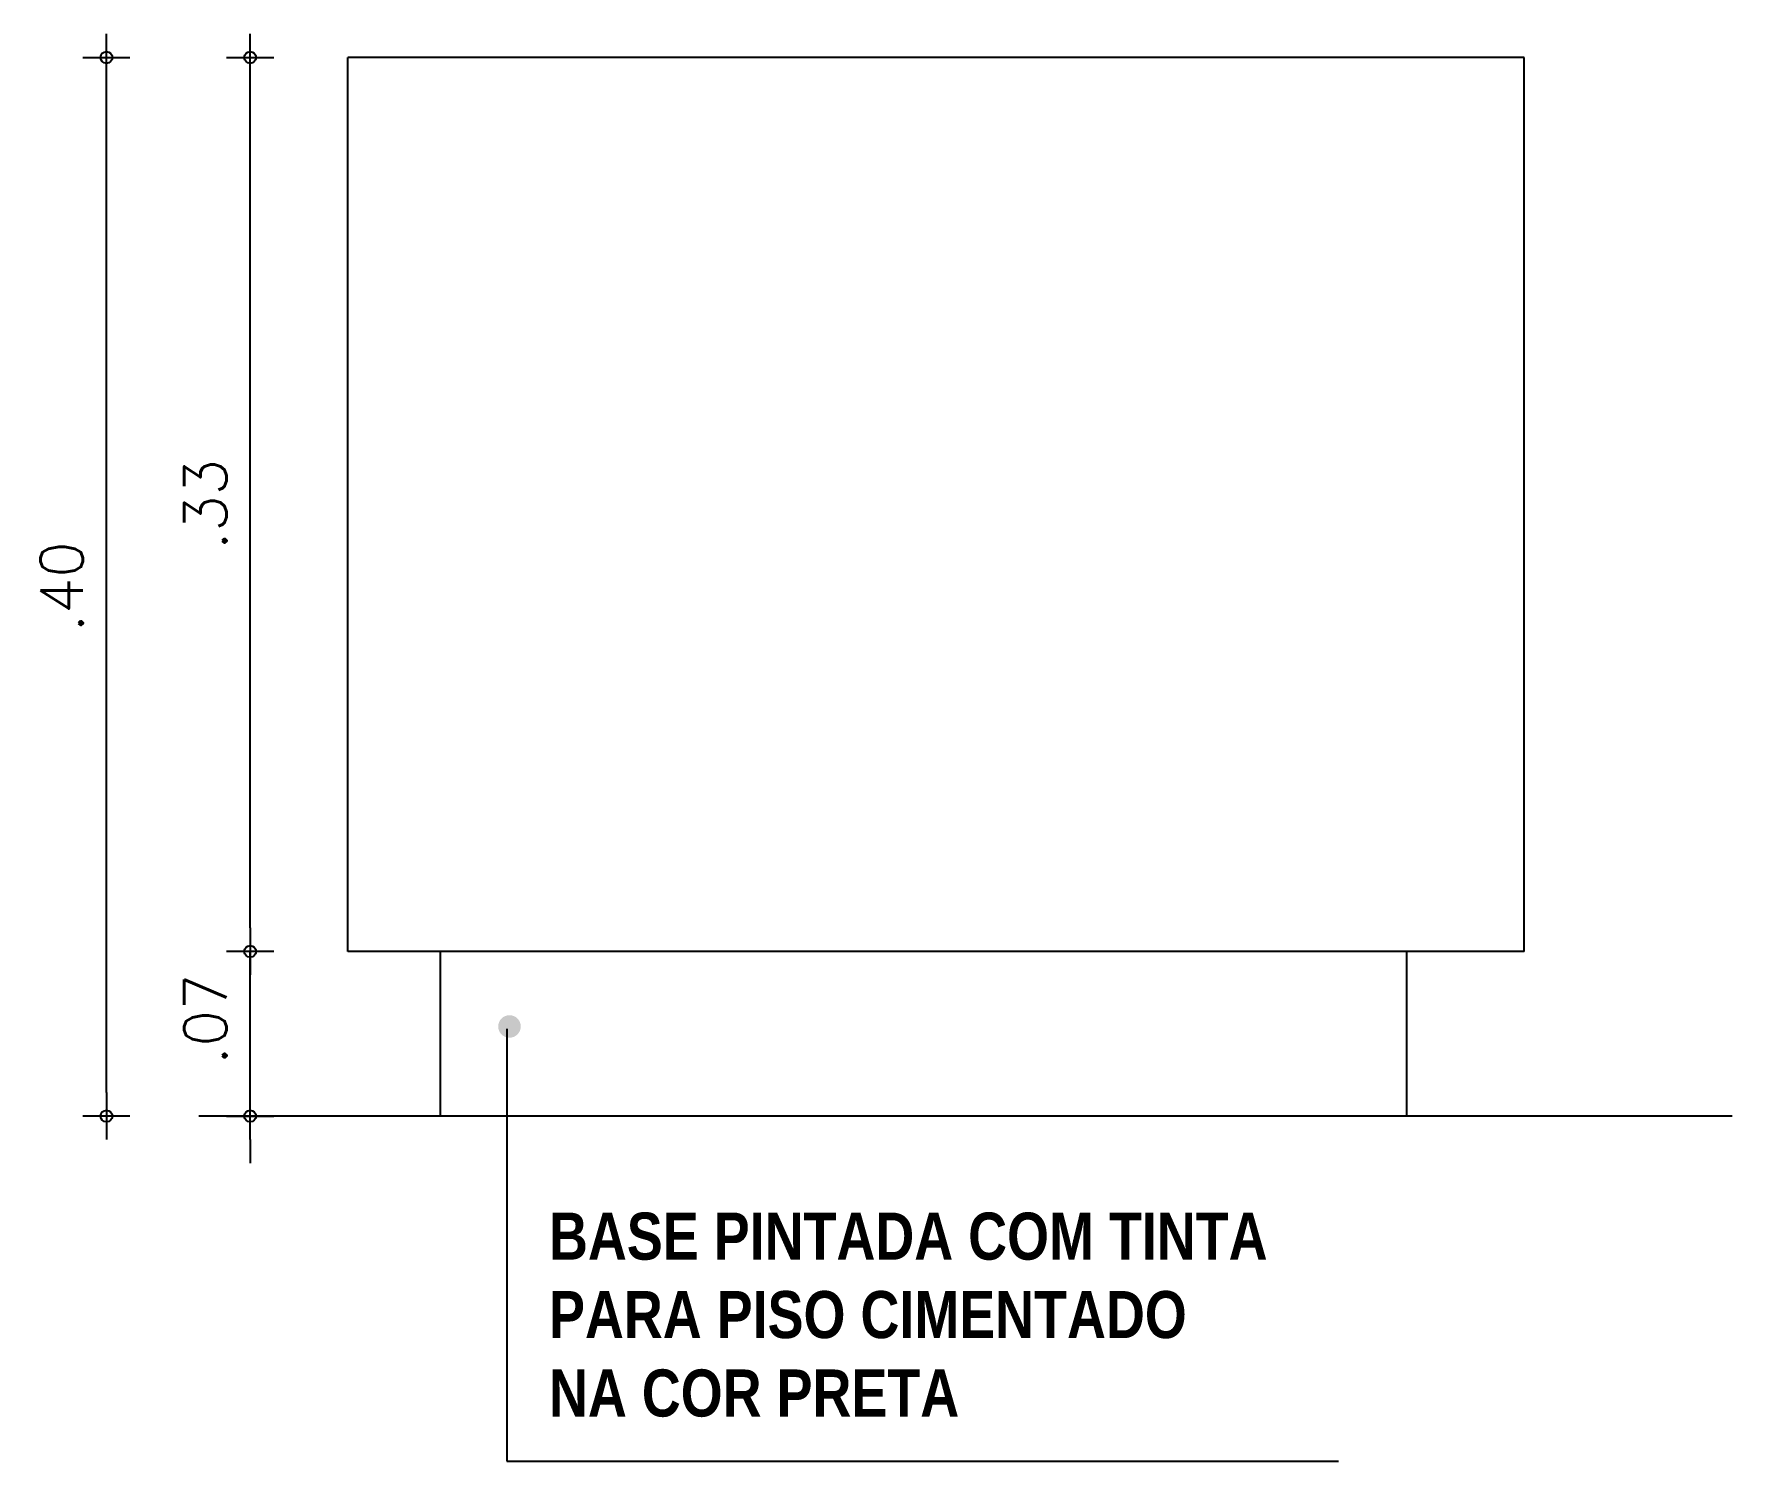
# Model space of a CAD drawing. Extents: x -599692 to 1491, y -9431878 to -451.
# Drawn here: x 1085.013 to 1085.735, y -458.259 to -457.652 of the extents above; entities that cross this region are included whole.
import ezdxf

# ---------------------------------------------------------------- set-up
doc = ezdxf.new("R2010")
doc.units = 0
doc.header["$LTSCALE"] = 0.5
doc.header["$MEASUREMENT"] = 0
doc.header["$PDMODE"] = 34
doc.layers.get('0').update_dxf_attribs({"linetype": 'CONTINUOUS'})
doc.layers.get('DEFPOINTS').update_dxf_attribs({"linetype": 'CONTINUOUS'})
for name, color, linetype in [('02', 9, 'CONTINUOUS'), ('06', 4, 'CONTINUOUS'), ('COTAS', 2, 'CONTINUOUS'), ('P1', 1, 'CONTINUOUS'), ('P3', 3, 'CONTINUOUS'), ('P4', 6, 'CONTINUOUS')]:
    doc.layers.add(name, color=color, linetype=linetype)
doc.styles.add('ARIAL', font='ARIALNB.TTF')
doc.styles.add('COTA100', font='ROMANS.SHX')
doc.dimstyles.new('COTA100$0', dxfattribs={"dimtxt": 0.18, "dimasz": 0.1, "dimexe": 0.05, "dimexo": 0.95, "dimgap": 0.1, "dimtad": 1, "dimzin": 4, "dimdsep": 46, "dimtxsty": 'COTA100', "dimblk": 'USERTICK', "dimblk1": 'USERTICK', "dimblk2": 'USERTICK', "dimsah": 1, "dimcen": -0.1, "dimdle": 0.05, "dimse1": 1, "dimse2": 1, "dimclrt": 2, "dimadec": 0, "dimazin": 0, "dimtfac": 1, "dimtdec": 4, "dimtix": 1, "dimtmove": 2, "dimatfit": 3, "dimldrblk": 'USERTICK', "dimfxl": 1, "dimtvp": 0.625, "dimtolj": 1, "dimtzin": 4, "dimarcsym": 0})

# ---------------------------------------------------------------- blocks, each defined once
blk = doc.blocks.new('USERTICK')
for p, q in [((0, 1), (0, -1)), ((-1, 0), (1, 0))]:
    blk.add_line(p, q)
blk.add_circle((0, 0), 0.25)
blk = doc.blocks.new('*D260')
at = {"layer": 'COTAS', "color": 0, "lineweight": -2}
for p, q in [((1085.10499, -458.03227), (1085.10499, -458.02227)), ((1085.10499, -458.11227), (1085.10499, -458.04227)), ((1085.10499, -458.12227), (1085.10499, -458.13227))]:
    blk.add_line(p, q, dxfattribs=at)
at = {"layer": 'DEFPOINTS', "color": 0}
for p in [(1085.10499, -458.04227), (1085.18592, -458.04227), (1085.18592, -458.11227)]:
    blk.add_point(p, dxfattribs=at)
at = {"layer": 'COTAS', "color": 0, "lineweight": -2, "xscale": 0.01, "yscale": 0.01, "zscale": 0.01}
for p, rotation in [((1085.10499, -458.04227), 270), ((1085.10499, -458.11227), 90)]:
    blk.add_blockref('USERTICK', p, dxfattribs=dict(at, rotation=rotation))
at = {"layer": 'COTAS', "color": 2, "insert": (1085.08599, -458.07727), "char_height": 0.018, "attachment_point": 5, "rotation": 90, "style": 'COTA100'}
blk.add_mtext('\\A1; .07', dxfattribs=at)
blk = doc.blocks.new('*D261')
at = {"layer": 'COTAS', "color": 0, "lineweight": -2}
blk.add_line((1085.10499, -458.03227), (1085.10499, -457.67227), dxfattribs=at)
at = {"layer": 'DEFPOINTS', "color": 0}
for p in [(1085.10499, -457.66227), (1085.14652, -457.66227), (1085.18592, -458.04227)]:
    blk.add_point(p, dxfattribs=at)
at = {"layer": 'COTAS', "color": 0, "lineweight": -2, "xscale": 0.01, "yscale": 0.01, "zscale": 0.01}
for p, rotation in [((1085.10499, -457.66227), 90), ((1085.10499, -458.04227), 270)]:
    blk.add_blockref('USERTICK', p, dxfattribs=dict(at, rotation=rotation))
at = {"layer": 'COTAS', "color": 2, "insert": (1085.08599, -457.85227), "char_height": 0.018, "attachment_point": 5, "rotation": 90, "style": 'COTA100'}
blk.add_mtext('\\A1;.33', dxfattribs=at)
blk = doc.blocks.new('*D262')
at = {"layer": 'COTAS', "color": 0, "lineweight": -2}
blk.add_line((1085.04391, -458.10227), (1085.04391, -457.67227), dxfattribs=at)
at = {"layer": 'DEFPOINTS', "color": 0}
for p in [(1085.04391, -457.66227), (1085.14652, -457.66227), (1085.08313, -458.11227)]:
    blk.add_point(p, dxfattribs=at)
at = {"layer": 'COTAS', "color": 0, "lineweight": -2, "xscale": 0.01, "yscale": 0.01, "zscale": 0.01}
for p, rotation in [((1085.04391, -457.66227), 90), ((1085.04391, -458.11227), 270)]:
    blk.add_blockref('USERTICK', p, dxfattribs=dict(at, rotation=rotation))
at = {"layer": 'COTAS', "color": 2, "insert": (1085.02491, -457.88727), "char_height": 0.018, "attachment_point": 5, "rotation": 90, "style": 'COTA100'}
blk.add_mtext('\\A1;.40', dxfattribs=at)

msp = doc.modelspace()

# ---------------------------------------------------------------- hatches: boundary and pattern name
at = {"layer": 'P1'}
msp.add_hatch(color=256, dxfattribs=at).paths.add_polyline_path([(1085.21999, -458.07416, -1), (1085.21041, -458.07416, -1)])

# ---------------------------------------------------------------- linework, layer by layer
at = {"layer": '06'}
msp.add_line((1085.7348, -458.11227), (1085.08313, -458.11227), dxfattribs=at)
at = {"layer": 'P1'}
for p, q in [((1085.21401, -458.07517), (1085.21401, -458.25889)), ((1085.21401, -458.25889), (1085.5676, -458.25889))]:
    msp.add_line(p, q, dxfattribs=at)
at = {"layer": 'P3'}
for p, q in [((1085.18592, -458.11227), (1085.18592, -458.04227)), ((1085.59652, -458.11227), (1085.59652, -458.04227))]:
    msp.add_line(p, q, dxfattribs=at)
at = {"layer": 'P4', "color": 6}
for p, q in [((1085.64652, -457.66227), (1085.14652, -457.66227)), ((1085.14652, -458.04227), (1085.14652, -457.66227)), ((1085.64652, -458.04227), (1085.64652, -457.66227)), ((1085.64652, -458.04227), (1085.14652, -458.04227))]:
    msp.add_line(p, q, dxfattribs=at)

# ---------------------------------------------------------------- texts
at = {"layer": '02', "insert": (1085.23201, -458.15329), "char_height": 0.02, "width": 0.7845, "attachment_point": 1, "style": 'ARIAL'}
msp.add_mtext('BASE PINTADA COM TINTA \\PPARA PISO CIMENTADO \\PNA COR PRETA', dxfattribs=at)

# ---------------------------------------------------------------- dimensions: what is measured, and where the dimension line sits
at = {"layer": 'COTAS'}
for base, p1, text, picture, middle in [((1085.04391, -457.66227), (1085.08313, -458.11227), '.40', '*D262', (1085.02491, -457.88727)), ((1085.10499, -457.66227), (1085.18592, -458.04227), '.33', '*D261', (1085.08599, -457.85227))]:
    dim = msp.add_linear_dim(base=base, p1=p1, p2=(1085.14652, -457.66227), angle=90, text=text, dimstyle='COTA100$0', override={"dimscale": 0.1, "dimpost": ' <>'}, dxfattribs=at)
    dim.commit()
    dim.dimension.update_dxf_attribs({"geometry": picture, "text_midpoint": middle})
dim = msp.add_linear_dim(base=(1085.10499, -458.04227), p1=(1085.18592, -458.11227), p2=(1085.18592, -458.04227), angle=90, dimstyle='COTA100$0', override={"dimscale": 0.1, "dimpost": ' <>'}, dxfattribs=at)
dim.commit()
dim.dimension.update_dxf_attribs({"geometry": '*D260', "text_midpoint": (1085.08599, -458.07727)})

doc.saveas('drawing.dxf')
